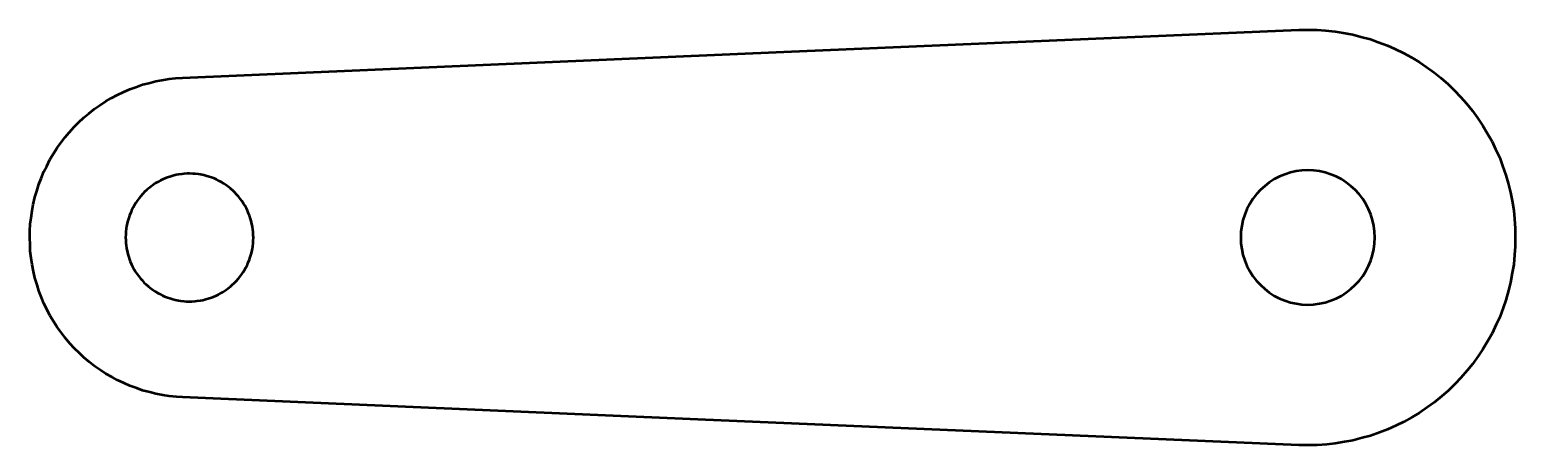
# Paper-space layout 'Presentación1' of a CAD drawing. Header units: millimetres. Extents: x 81 to 218, y 35 to 176.
# Drawn here: x 169.48 to 215.97, y 119.48 to 132.47 of the extents above; entities that cross this region are included whole.
import ezdxf

# ---------------------------------------------------------------- set-up
doc = ezdxf.new("R2010")
doc.units = ezdxf.units.MM
doc.layers.add('Visible (ISO)', color=7, linetype='Continuous', lineweight=50)

psp = doc.layouts.new('Presentación1')

# ---------------------------------------------------------------- linework, layer by layer
at = {"layer": 'Visible (ISO)'}
for p, q in [((193.073, 131.781), (209.197, 132.473)), ((209.197, 132.473), (209.459, 132.473)), ((209.459, 132.473), (209.764, 132.472)), ((209.764, 132.472), (210.025, 132.449)), ((210.025, 132.449), (210.329, 132.423)), ((210.329, 132.423), (210.586, 132.377)), ((210.586, 132.377), (210.887, 132.324)), ((210.887, 132.324), (211.139, 132.256)), ((211.139, 132.256), (211.434, 132.177)), ((211.434, 132.177), (211.68, 132.087)), ((211.68, 132.087), (211.967, 131.983)), ((174.261, 130.974), (193.073, 131.781)), ((211.967, 131.983), (212.204, 131.872)), ((212.204, 131.872), (212.48, 131.743)), ((212.48, 131.743), (212.707, 131.612)), ((212.707, 131.612), (212.971, 131.459)), ((212.971, 131.459), (213.185, 131.309)), ((213.185, 131.309), (213.435, 131.134)), ((213.435, 131.134), (213.635, 130.966)), ((172.61, 130.618), (172.795, 130.683)), ((172.795, 130.683), (173.01, 130.759)), ((173.01, 130.759), (173.199, 130.808)), ((173.199, 130.808), (173.421, 130.866)), ((173.421, 130.866), (173.614, 130.899)), ((173.614, 130.899), (173.839, 130.938)), ((173.839, 130.938), (174.034, 130.955)), ((174.034, 130.955), (174.261, 130.974)), ((213.635, 130.966), (213.869, 130.769)), ((213.869, 130.769), (214.054, 130.584)), ((171.664, 130.108), (171.853, 130.236)), ((171.853, 130.236), (172.024, 130.331)), ((172.024, 130.331), (172.223, 130.443)), ((172.223, 130.443), (172.402, 130.523)), ((172.402, 130.523), (172.61, 130.618)), ((214.054, 130.584), (214.27, 130.368)), ((214.27, 130.368), (214.438, 130.168)), ((171.007, 129.573), (171.172, 129.731)), ((171.172, 129.731), (171.324, 129.854)), ((171.324, 129.854), (171.502, 129.998)), ((171.502, 129.998), (171.664, 130.108)), ((214.438, 130.168), (214.634, 129.934)), ((214.634, 129.934), (214.784, 129.72)), ((214.784, 129.72), (214.959, 129.47)), ((170.585, 129.119), (170.714, 129.266)), ((170.714, 129.266), (170.865, 129.438)), ((170.865, 129.438), (171.007, 129.573)), ((214.959, 129.47), (215.089, 129.243)), ((170.333, 128.778), (170.449, 128.935)), ((170.449, 128.935), (170.585, 129.119)), ((215.089, 129.243), (215.242, 128.979)), ((215.242, 128.979), (215.353, 128.742)), ((170.008, 128.213), (170.11, 128.417)), ((170.11, 128.417), (170.213, 128.583)), ((170.213, 128.583), (170.333, 128.778)), ((215.353, 128.742), (215.481, 128.465)), ((215.481, 128.465), (215.571, 128.219)), ((169.834, 127.826), (169.919, 128.038)), ((169.919, 128.038), (170.008, 128.213)), ((173.792, 127.858), (173.727, 127.831)), ((173.892, 127.89), (173.792, 127.858)), ((173.958, 127.911), (173.892, 127.89)), ((174.06, 127.933), (173.958, 127.911)), ((174.128, 127.948), (174.06, 127.933)), ((174.232, 127.962), (174.128, 127.948)), ((174.301, 127.971), (174.232, 127.962)), ((174.406, 127.976), (174.301, 127.971)), ((174.476, 127.979), (174.406, 127.976)), ((174.58, 127.974), (174.476, 127.979)), ((174.65, 127.971), (174.58, 127.974)), ((174.754, 127.957), (174.65, 127.971)), ((174.823, 127.948), (174.754, 127.957)), ((174.925, 127.926), (174.823, 127.948)), ((174.993, 127.911), (174.925, 127.926)), ((175.093, 127.879), (174.993, 127.911)), ((175.16, 127.858), (175.093, 127.879)), ((175.257, 127.818), (175.16, 127.858)), ((208.588, 127.882), (208.426, 127.797)), ((208.758, 127.952), (208.588, 127.882)), ((208.932, 128.007), (208.758, 127.952)), ((209.111, 128.047), (208.932, 128.007)), ((209.293, 128.071), (209.111, 128.047)), ((209.476, 128.079), (209.293, 128.071)), ((209.659, 128.071), (209.476, 128.079)), ((209.84, 128.047), (209.659, 128.071)), ((210.019, 128.007), (209.84, 128.047)), ((210.194, 127.952), (210.019, 128.007)), ((210.363, 127.882), (210.194, 127.952)), ((210.526, 127.797), (210.363, 127.882)), ((215.571, 128.219), (215.675, 127.932)), ((215.675, 127.932), (215.743, 127.68)), ((169.637, 127.238), (169.694, 127.425)), ((169.694, 127.425), (169.761, 127.644)), ((169.761, 127.644), (169.834, 127.826)), ((173.139, 127.464), (173.062, 127.393)), ((173.19, 127.511), (173.139, 127.464)), ((173.273, 127.575), (173.19, 127.511)), ((173.329, 127.617), (173.273, 127.575)), ((173.417, 127.673), (173.329, 127.617)), ((173.476, 127.711), (173.417, 127.673)), ((173.569, 127.759), (173.476, 127.711)), ((173.631, 127.791), (173.569, 127.759)), ((173.727, 127.831), (173.631, 127.791)), ((175.321, 127.791), (175.257, 127.818)), ((175.414, 127.743), (175.321, 127.791)), ((175.476, 127.711), (175.414, 127.743)), ((175.564, 127.654), (175.476, 127.711)), ((175.623, 127.617), (175.564, 127.654)), ((175.706, 127.553), (175.623, 127.617)), ((175.761, 127.511), (175.706, 127.553)), ((175.839, 127.44), (175.761, 127.511)), ((175.89, 127.393), (175.839, 127.44)), ((207.991, 127.464), (207.867, 127.329)), ((208.126, 127.587), (207.991, 127.464)), ((208.271, 127.699), (208.126, 127.587)), ((208.426, 127.797), (208.271, 127.699)), ((210.68, 127.699), (210.526, 127.797)), ((210.826, 127.587), (210.68, 127.699)), ((210.961, 127.464), (210.826, 127.587)), ((211.084, 127.329), (210.961, 127.464)), ((215.743, 127.68), (215.822, 127.385)), ((169.548, 126.823), (169.589, 127.015)), ((169.589, 127.015), (169.637, 127.238)), ((172.744, 126.979), (172.711, 126.917)), ((172.8, 127.067), (172.744, 126.979)), ((172.837, 127.126), (172.8, 127.067)), ((172.901, 127.209), (172.837, 127.126)), ((172.944, 127.264), (172.901, 127.209)), ((173.014, 127.341), (172.944, 127.264)), ((173.062, 127.393), (173.014, 127.341)), ((175.961, 127.316), (175.89, 127.393)), ((176.008, 127.264), (175.961, 127.316)), ((176.072, 127.181), (176.008, 127.264)), ((176.114, 127.126), (176.072, 127.181)), ((176.17, 127.038), (176.114, 127.126)), ((176.208, 126.979), (176.17, 127.038)), ((176.256, 126.886), (176.208, 126.979)), ((207.657, 127.029), (207.573, 126.866)), ((207.756, 127.183), (207.657, 127.029)), ((207.867, 127.329), (207.756, 127.183)), ((211.196, 127.183), (211.084, 127.329)), ((211.294, 127.029), (211.196, 127.183)), ((211.379, 126.866), (211.294, 127.029)), ((215.822, 127.385), (215.867, 127.127)), ((215.867, 127.127), (215.92, 126.827)), ((169.494, 126.403), (169.519, 126.597)), ((169.519, 126.597), (169.548, 126.823)), ((172.544, 126.496), (172.529, 126.428)), ((172.575, 126.596), (172.544, 126.496)), ((172.596, 126.663), (172.575, 126.596)), ((172.636, 126.759), (172.596, 126.663)), ((172.663, 126.824), (172.636, 126.759)), ((172.711, 126.917), (172.663, 126.824)), ((176.288, 126.824), (176.256, 126.886)), ((176.328, 126.727), (176.288, 126.824)), ((176.355, 126.663), (176.328, 126.727)), ((176.387, 126.563), (176.355, 126.663)), ((176.408, 126.496), (176.387, 126.563)), ((176.43, 126.394), (176.408, 126.496)), ((207.447, 126.522), (207.408, 126.343)), ((207.502, 126.697), (207.447, 126.522)), ((207.573, 126.866), (207.502, 126.697)), ((211.449, 126.697), (211.379, 126.866)), ((211.504, 126.522), (211.449, 126.697)), ((211.544, 126.343), (211.504, 126.522)), ((215.92, 126.827), (215.943, 126.566)), ((215.943, 126.566), (215.97, 126.262)), ((169.476, 125.979), (169.484, 126.174)), ((169.484, 126.174), (169.494, 126.403)), ((172.48, 126.083), (172.476, 125.979)), ((172.483, 126.153), (172.48, 126.083)), ((172.497, 126.257), (172.483, 126.153)), ((172.506, 126.326), (172.497, 126.257)), ((172.529, 126.428), (172.506, 126.326)), ((176.445, 126.326), (176.43, 126.394)), ((176.459, 126.222), (176.445, 126.326)), ((176.468, 126.153), (176.459, 126.222)), ((176.473, 126.048), (176.468, 126.153)), ((176.476, 125.979), (176.473, 126.048)), ((207.384, 126.162), (207.376, 125.979)), ((207.408, 126.343), (207.384, 126.162)), ((211.568, 126.162), (211.544, 126.343)), ((211.576, 125.979), (211.568, 126.162)), ((215.97, 126.262), (215.97, 126)), ((215.97, 126), (215.97, 125.695)), ((169.485, 125.75), (169.476, 125.979)), ((169.494, 125.555), (169.485, 125.75)), ((169.523, 125.328), (169.494, 125.555)), ((172.476, 125.979), (172.479, 125.909)), ((172.479, 125.909), (172.483, 125.804)), ((172.483, 125.804), (172.492, 125.735)), ((172.492, 125.735), (172.506, 125.631)), ((172.506, 125.631), (172.521, 125.563)), ((172.521, 125.563), (172.544, 125.461)), ((176.423, 125.529), (176.445, 125.631)), ((176.445, 125.631), (176.454, 125.701)), ((176.454, 125.701), (176.468, 125.804)), ((176.468, 125.804), (176.471, 125.874)), ((176.471, 125.874), (176.476, 125.979)), ((207.376, 125.979), (207.384, 125.796)), ((207.384, 125.796), (207.408, 125.614)), ((207.408, 125.614), (207.447, 125.435)), ((211.504, 125.435), (211.544, 125.614)), ((211.544, 125.614), (211.568, 125.796)), ((211.568, 125.796), (211.576, 125.979)), ((215.97, 125.695), (215.947, 125.435)), ((169.548, 125.134), (169.523, 125.328)), ((169.596, 124.911), (169.548, 125.134)), ((172.544, 125.461), (172.565, 125.394)), ((172.565, 125.394), (172.596, 125.295)), ((172.596, 125.295), (172.623, 125.23)), ((172.623, 125.23), (172.663, 125.133)), ((172.663, 125.133), (172.695, 125.072)), ((172.695, 125.072), (172.744, 124.979)), ((176.24, 125.041), (176.288, 125.133)), ((176.288, 125.133), (176.315, 125.198)), ((176.315, 125.198), (176.355, 125.295)), ((176.355, 125.295), (176.376, 125.361)), ((176.376, 125.361), (176.408, 125.461)), ((176.408, 125.461), (176.423, 125.529)), ((207.447, 125.435), (207.502, 125.26)), ((207.502, 125.26), (207.573, 125.091)), ((207.573, 125.091), (207.657, 124.929)), ((211.294, 124.929), (211.379, 125.091)), ((211.379, 125.091), (211.449, 125.26)), ((211.449, 125.26), (211.504, 125.435)), ((215.92, 125.131), (215.875, 124.873)), ((215.947, 125.435), (215.92, 125.131)), ((169.637, 124.719), (169.596, 124.911)), ((169.704, 124.501), (169.637, 124.719)), ((172.744, 124.979), (172.781, 124.92)), ((172.781, 124.92), (172.837, 124.832)), ((172.837, 124.832), (172.88, 124.776)), ((172.88, 124.776), (172.944, 124.693)), ((172.944, 124.693), (172.991, 124.642)), ((172.991, 124.642), (173.062, 124.564)), ((175.89, 124.564), (175.937, 124.616)), ((175.937, 124.616), (176.008, 124.693)), ((176.008, 124.693), (176.05, 124.748)), ((176.05, 124.748), (176.114, 124.832)), ((176.114, 124.832), (176.152, 124.89)), ((176.152, 124.89), (176.208, 124.979)), ((176.208, 124.979), (176.24, 125.041)), ((207.657, 124.929), (207.756, 124.774)), ((207.756, 124.774), (207.867, 124.629)), ((207.867, 124.629), (207.991, 124.494)), ((210.961, 124.494), (211.084, 124.629)), ((211.084, 124.629), (211.196, 124.774)), ((211.196, 124.774), (211.294, 124.929)), ((215.875, 124.873), (215.822, 124.572)), ((169.761, 124.313), (169.704, 124.501)), ((169.846, 124.101), (169.761, 124.313)), ((173.062, 124.564), (173.113, 124.517)), ((173.113, 124.517), (173.19, 124.447)), ((173.19, 124.447), (173.246, 124.404)), ((173.246, 124.404), (173.329, 124.34)), ((173.329, 124.34), (173.387, 124.303)), ((173.387, 124.303), (173.476, 124.247)), ((173.476, 124.247), (173.538, 124.214)), ((173.538, 124.214), (173.631, 124.166)), ((173.631, 124.166), (173.695, 124.139)), ((173.695, 124.139), (173.792, 124.099)), ((175.224, 124.126), (175.321, 124.166)), ((175.321, 124.166), (175.383, 124.198)), ((175.383, 124.198), (175.476, 124.247)), ((175.476, 124.247), (175.535, 124.284)), ((175.535, 124.284), (175.623, 124.34)), ((175.623, 124.34), (175.678, 124.383)), ((175.678, 124.383), (175.761, 124.447)), ((175.761, 124.447), (175.813, 124.494)), ((175.813, 124.494), (175.89, 124.564)), ((207.991, 124.494), (208.126, 124.37)), ((208.126, 124.37), (208.271, 124.258)), ((208.271, 124.258), (208.426, 124.16)), ((208.426, 124.16), (208.588, 124.075)), ((210.363, 124.075), (210.526, 124.16)), ((210.526, 124.16), (210.68, 124.258)), ((210.68, 124.258), (210.826, 124.37)), ((210.826, 124.37), (210.961, 124.494)), ((215.754, 124.32), (215.675, 124.025)), ((215.822, 124.572), (215.754, 124.32)), ((169.919, 123.92), (169.846, 124.101)), ((170.022, 123.716), (169.919, 123.92)), ((170.11, 123.541), (170.022, 123.716)), ((173.792, 124.099), (173.858, 124.078)), ((173.858, 124.078), (173.958, 124.047)), ((173.958, 124.047), (174.026, 124.032)), ((174.026, 124.032), (174.128, 124.009)), ((174.128, 124.009), (174.198, 124)), ((174.198, 124), (174.301, 123.986)), ((174.301, 123.986), (174.371, 123.983)), ((174.371, 123.983), (174.476, 123.979)), ((174.476, 123.979), (174.545, 123.982)), ((174.545, 123.982), (174.65, 123.986)), ((174.65, 123.986), (174.719, 123.995)), ((174.719, 123.995), (174.823, 124.009)), ((174.823, 124.009), (174.891, 124.024)), ((174.891, 124.024), (174.993, 124.047)), ((174.993, 124.047), (175.06, 124.068)), ((175.06, 124.068), (175.16, 124.099)), ((175.16, 124.099), (175.224, 124.126)), ((208.588, 124.075), (208.758, 124.005)), ((208.758, 124.005), (208.932, 123.95)), ((208.932, 123.95), (209.111, 123.911)), ((209.111, 123.911), (209.293, 123.887)), ((209.293, 123.887), (209.476, 123.879)), ((209.476, 123.879), (209.659, 123.887)), ((209.659, 123.887), (209.84, 123.911)), ((209.84, 123.911), (210.019, 123.95)), ((210.019, 123.95), (210.194, 124.005)), ((210.194, 124.005), (210.363, 124.075)), ((215.586, 123.779), (215.481, 123.492)), ((215.675, 124.025), (215.586, 123.779)), ((170.23, 123.346), (170.11, 123.541)), ((170.333, 123.179), (170.23, 123.346)), ((215.371, 123.255), (215.242, 122.979)), ((215.481, 123.492), (215.371, 123.255)), ((170.469, 122.996), (170.333, 123.179)), ((170.585, 122.838), (170.469, 122.996)), ((170.736, 122.667), (170.585, 122.838)), ((215.111, 122.752), (214.959, 122.488)), ((215.242, 122.979), (215.111, 122.752)), ((170.865, 122.52), (170.736, 122.667)), ((171.03, 122.362), (170.865, 122.52)), ((171.172, 122.226), (171.03, 122.362)), ((214.959, 122.488), (214.809, 122.273)), ((171.349, 122.083), (171.172, 122.226)), ((171.502, 121.959), (171.349, 122.083)), ((171.691, 121.831), (171.502, 121.959)), ((171.853, 121.722), (171.691, 121.831)), ((214.466, 121.823), (214.27, 121.589)), ((214.634, 122.023), (214.466, 121.823)), ((214.809, 122.273), (214.634, 122.023)), ((172.052, 121.61), (171.853, 121.722)), ((172.223, 121.515), (172.052, 121.61)), ((172.432, 121.421), (172.223, 121.515)), ((172.61, 121.34), (172.432, 121.421)), ((214.085, 121.404), (213.869, 121.188)), ((214.27, 121.589), (214.085, 121.404)), ((172.825, 121.264), (172.61, 121.34)), ((173.01, 121.198), (172.825, 121.264)), ((173.231, 121.141), (173.01, 121.198)), ((173.421, 121.091), (173.231, 121.141)), ((173.646, 121.053), (173.421, 121.091)), ((173.839, 121.019), (173.646, 121.053)), ((174.066, 121), (173.839, 121.019)), ((174.261, 120.983), (174.066, 121)), ((190.386, 120.292), (174.261, 120.983)), ((213.669, 121.02), (213.435, 120.824)), ((213.869, 121.188), (213.669, 121.02)), ((212.971, 120.498), (212.744, 120.367)), ((213.221, 120.673), (212.971, 120.498)), ((213.435, 120.824), (213.221, 120.673)), ((209.197, 119.485), (190.386, 120.292)), ((211.967, 119.975), (211.721, 119.885)), ((212.243, 120.104), (211.967, 119.975)), ((212.48, 120.215), (212.243, 120.104)), ((212.744, 120.367), (212.48, 120.215)), ((210.068, 119.512), (209.764, 119.485)), ((210.329, 119.535), (210.068, 119.512)), ((210.629, 119.588), (210.329, 119.535)), ((210.887, 119.634), (210.629, 119.588)), ((211.181, 119.713), (210.887, 119.634)), ((211.434, 119.781), (211.181, 119.713)), ((211.721, 119.885), (211.434, 119.781)), ((209.502, 119.485), (209.197, 119.485)), ((209.764, 119.485), (209.502, 119.485))]:
    psp.add_line(p, q, dxfattribs=at)

doc.saveas('drawing.dxf')
